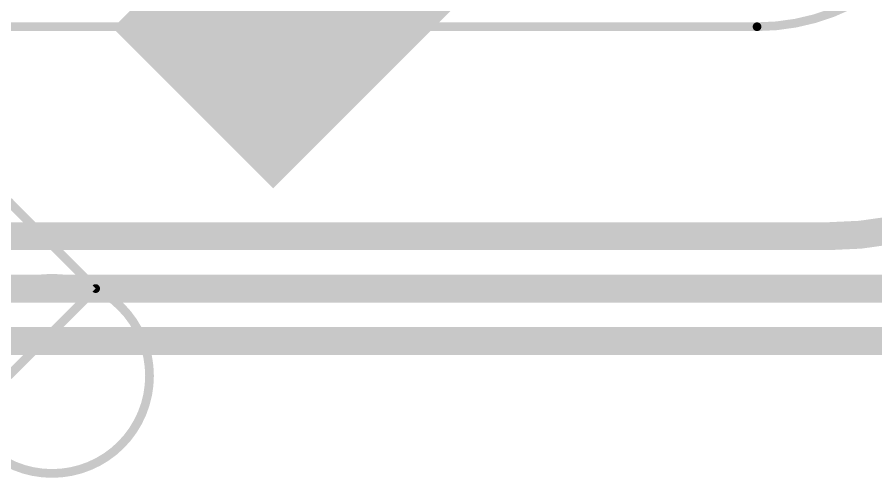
# Model space of a CAD drawing. Extents: x -0.14 to 1.59, y -0.14 to 1.59.
# Drawn here: x 0.785 to 1.2774, y -0.1384 to 0.1255 of the extents above; entities that cross this region are included whole.
import ezdxf

# ---------------------------------------------------------------- set-up
doc = ezdxf.new("R2010")
doc.units = 0
for name, color, linetype in [('1', 14, 'CONTINUOUS'), ('16', 174, 'CONTINUOUS'), ('20', 178, 'CONTINUOUS'), ('22', 251, 'CONTINUOUS')]:
    doc.layers.add(name, color=color, linetype=linetype)

# ---------------------------------------------------------------- blocks, each defined once
blk = doc.blocks.new('RECT')
blk.add_solid([(-0.5, -0.5), (0.5, -0.5), (-0.5, 0.5), (0.5, 0.5)])

msp = doc.modelspace()

# ---------------------------------------------------------------- linework, layer by layer
at = {"layer": '1', "const_width": 0.016}
msp.add_lwpolyline([(1.51, -0.06), (-0.07, -0.06)], dxfattribs=at)
at = {"layer": '16', "const_width": 0.016}
msp.add_lwpolyline([(-0.04, -0.03), (1.48, -0.03)], dxfattribs=at)
at = {"layer": '20'}
for points, const_width in [([(1.25, 0, 0.414214), (1.45, 0.2)], 0.016), ([(1.25, 0.004, 1), (1.25, -0.004)], 0.008), ([(1.25, -0.004, 1), (1.25, 0.004)], 0.008)]:
    msp.add_lwpolyline(points, format="xyb", dxfattribs=dict(at, const_width=const_width))
at = {"layer": '20', "const_width": 0.016}
msp.add_lwpolyline([(0.511811, 0), (1.25, 0)], dxfattribs=at)
at = {"layer": '22'}
for points, const_width in [([(1.209289, 0.12, 0.414214), (1.33, 0.240711)], 0.005), ([(1.209289, 0.12125, 1), (1.209289, 0.11875)], 0.0025), ([(1.209289, 0.11875, 1), (1.209289, 0.12125)], 0.0025), ([(0.805, -0.135902, 1), (0.805, -0.024098, 1), (0.805, -0.135902)], 0.005), ([(0.830884, -0.030884, 1), (0.829116, -0.029116)], 0.0025), ([(0.829116, -0.030884, 1), (0.830884, -0.029116)], 0.0025)]:
    msp.add_lwpolyline(points, format="xyb", dxfattribs=dict(at, const_width=const_width))
at = {"layer": '22', "const_width": 0.005}
for points in [[(0.78, 0.12), (1.209289, 0.12)], [(0.83, -0.03), (0.78, 0.02)], [(0.78, -0.08), (0.83, -0.03)]]:
    msp.add_lwpolyline(points, dxfattribs=at)

# ---------------------------------------------------------------- block references
at = {"layer": '1', "xscale": 0.17, "yscale": 0.13, "rotation": 225}
msp.add_blockref('RECT', (0.945956, 0.133414), dxfattribs=at)

doc.saveas('drawing.dxf')
